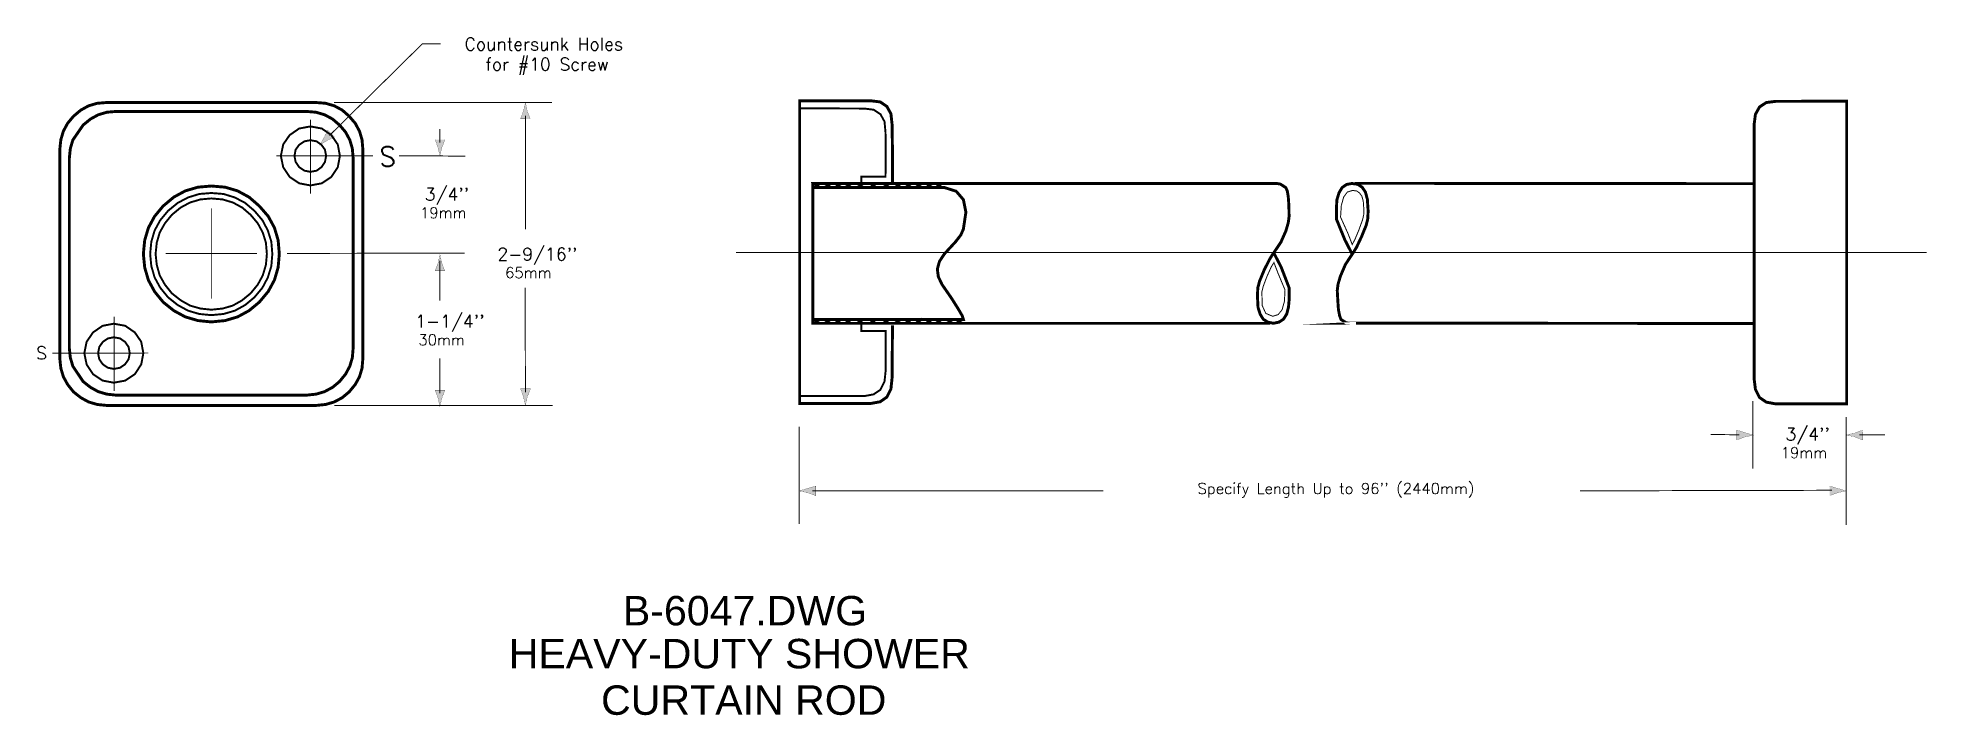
# Model space of a CAD drawing. Extents: x 673 to 10402, y -958 to 2530.
import ezdxf
from ezdxf.enums import TextEntityAlignment as Align

# ---------------------------------------------------------------- set-up
doc = ezdxf.new("R2010")
doc.units = 0
doc.header["$MEASUREMENT"] = 0
doc.layers.get('0').update_dxf_attribs({"linetype": 'CONTINUOUS'})
doc.layers.add('1', color=7, linetype='CONTINUOUS')
doc.layers.add('TEXT', color=2, linetype='CONTINUOUS')
doc.styles.add('ARIAL_5', font='arial.ttf', dxfattribs={"height": 5})
doc.styles.add('ROMANS', font='ROMANS')

# ---------------------------------------------------------------- blocks, each defined once
blk = doc.blocks.new('TBLK_TX')

msp = doc.modelspace()

# ---------------------------------------------------------------- hatches: boundary and pattern name
at = {"layer": '1', "linetype": 'CONTINUOUS'}
h = msp.add_hatch(color=7, dxfattribs=at)
h.paths.add_polyline_path([(2126, 1978), (2164, 2002), (2204, 2020), (2168, 2056)])
h.paths.add_polyline_path([(3174, 2153), (3159, 2113), (3209, 2112), (3194, 2153), (3184, 2197)])
h.paths.add_polyline_path([(3194, 681), (3210, 722), (3159, 722), (3174, 681), (3184, 637)])
h.paths.add_polyline_path([(2734, 1370), (2719, 1330), (2769, 1330), (2754, 1370), (2744, 1414)])
h.paths.add_polyline_path([(2754, 1965), (2770, 2006), (2719, 2006), (2734, 1965), (2744, 1921)])
h.paths.add_polyline_path([(2754, 675), (2770, 716), (2719, 716), (2734, 675), (2744, 631)])
h = msp.add_hatch(color=7, dxfattribs=at)
h.paths.add_polyline_path([(4594, 197), (4638, 187), (4679, 172), (4679, 222)])
h.paths.add_polyline_path([(9899, 222), (9899, 172), (9940, 187), (9984, 197)])
h.paths.add_polyline_path([(9421, 510), (9421, 459), (9462, 474), (9506, 484)])
h.paths.add_polyline_path([(10028, 475), (10068, 459), (10069, 510), (10028, 495), (9984, 485)])

# ---------------------------------------------------------------- linework, layer by layer
at = {"color": 7}
for points, const_width in [([(2175, 2027), (2654, 2500), (2681, 2499), (2748, 2500)], 5), ([(2347, 1957), (2343, 2005), (2330, 2049), (2308, 2090), (2277, 2126), (2241, 2158), (2200, 2180), (2156, 2193), (2107, 2197), (1027, 2197), (979, 2193), (935, 2180), (895, 2158), (857, 2126), (827, 2090), (805, 2049), (792, 2005), (787, 1957), (787, 877), (792, 829), (805, 785), (827, 745), (857, 707), (895, 677), (935, 655), (979, 642), (1027, 637), (2107, 637), (2156, 642), (2200, 655), (2241, 677), (2277, 707), (2308, 745), (2330, 785), (2343, 829), (2347, 877), (2347, 1957)], 15), ([(836, 1911), (836, 930), (841, 883), (854, 839), (907, 760), (945, 730), (985, 708), (1029, 695), (1076, 690), (2057, 690), (2106, 695), (2150, 708), (2191, 730), (2227, 760), (2258, 798), (2280, 839), (2293, 883), (2297, 930), (2297, 1911), (2293, 1960), (2280, 2004), (2258, 2045), (2227, 2081), (2191, 2112), (2150, 2134), (2106, 2147), (2057, 2151), (1076, 2151), (1029, 2147), (985, 2134), (945, 2112), (907, 2081), (854, 2004), (841, 1960), (836, 1911)], 15), ([(2198, 2197), (3321, 2197)], 5), ([(3174, 2153), (3159, 2113), (3209, 2112), (3194, 2153), (3184, 2197), (3174, 2153)], 1), ([(5074, 1785), (5074, 1943), (5072, 2084), (5066, 2139), (5045, 2177), (5011, 2200), (4962, 2206), (4596, 2206), (4596, 647), (4962, 647), (5011, 656), (5045, 680), (5066, 722), (5072, 779), (5074, 1050)], 15), ([(4596, 2167), (4928, 2166), (4977, 2160), (5012, 2137), (5033, 2099), (5038, 2044), (5039, 2003), (5039, 1950), (5039, 1888), (5038, 1815), (4914, 1815), (4914, 1780)], 10), ([(9621, 2203), (9987, 2204), (9987, 645), (9621, 645), (9573, 654), (9538, 678), (9517, 720), (9510, 777), (9510, 2081), (9517, 2136), (9538, 2174), (9573, 2197), (9621, 2203)], 15), ([(2077, 2074), (2019, 2063), (1970, 2029), (1937, 1981), (1925, 1922), (1937, 1864), (1970, 1814), (2019, 1781), (2077, 1770), (2136, 1781), (2185, 1814), (2218, 1864), (2229, 1922), (2218, 1981), (2185, 2029), (2136, 2063), (2077, 2074)], 10), ([(2077, 2109), (2077, 1728)], 5), ([(2126, 1978), (2164, 2002), (2204, 2020), (2168, 2056), (2126, 1978)], 1), ([(2744, 2060), (2744, 1990)], 5), ([(3185, 2129), (3184, 1544)], 5), ([(2077, 2003), (2046, 1997), (2019, 1979), (2001, 1954), (1995, 1922), (2001, 1891), (2019, 1864), (2046, 1846), (2077, 1840), (2109, 1846), (2134, 1864), (2152, 1891), (2158, 1922), (2152, 1954), (2134, 1979), (2109, 1997), (2077, 2003)], 10), ([(2754, 1965), (2770, 2006), (2719, 2006), (2734, 1965), (2744, 1921), (2754, 1965)], 1), ([(2399, 1923), (1901, 1923)], 5), ([(2534, 1923), (2874, 1921)], 5), ([(1567, 1767), (1498, 1761), (1433, 1742), (1374, 1710), (1319, 1664), (1275, 1611), (1243, 1552), (1224, 1488), (1217, 1417), (1224, 1347), (1243, 1282), (1275, 1223), (1319, 1169), (1374, 1125), (1433, 1093), (1498, 1074), (1567, 1067), (1638, 1074), (1702, 1093), (1761, 1125), (1814, 1169), (1860, 1224), (1892, 1283), (1911, 1348), (1917, 1417), (1911, 1488), (1892, 1552), (1860, 1611), (1814, 1664), (1761, 1710), (1702, 1742), (1638, 1761), (1567, 1767)], 15), ([(7037, 1423), (7075, 1350), (7116, 1243), (7116, 1178), (7113, 1144), (7104, 1108), (7087, 1081), (7064, 1066), (7035, 1060), (7006, 1066), (6983, 1081), (6967, 1107), (6956, 1142), (6953, 1203), (6955, 1243), (6964, 1277), (6988, 1335), (7016, 1390), (7034, 1420), (7037, 1423), (7074, 1478), (7100, 1537), (7112, 1579), (7116, 1610), (7115, 1666), (7112, 1709), (7107, 1741), (7099, 1759), (7071, 1777), (7053, 1780), (7021, 1780), (4663, 1780), (4664, 1760)], 15), ([(5439, 1080), (4664, 1080), (4664, 1760), (5339, 1760), (5402, 1740), (5439, 1697), (5452, 1632), (5439, 1545), (5426, 1515), (5399, 1480), (5341, 1417), (5316, 1379), (5305, 1339), (5310, 1300), (5329, 1260), (5378, 1189), (5412, 1135), (5433, 1099), (5439, 1080)], 15), ([(4671, 1760), (4700, 1780)], 15), ([(4727, 1760), (4756, 1780)], 15), ([(4781, 1760), (4809, 1780)], 15), ([(4833, 1760), (4862, 1780)], 15), ([(4893, 1759), (4922, 1779)], 15), ([(4961, 1760), (4989, 1780)], 15), ([(5027, 1759), (5056, 1779)], 15), ([(5088, 1760), (5117, 1780)], 15), ([(5142, 1760), (5171, 1780)], 15), ([(5198, 1762), (5227, 1782)], 15), ([(5252, 1762), (5281, 1782)], 15), ([(5299, 1760), (5328, 1780)], 15), ([(7523, 1638), (7519, 1699), (7509, 1736), (7492, 1761), (7469, 1776), (7439, 1780), (7412, 1775), (7389, 1759), (7373, 1732), (7362, 1695), (7360, 1656), (7360, 1596), (7403, 1490), (7441, 1416), (7444, 1420), (7463, 1451), (7489, 1506), (7513, 1565), (7521, 1598), (7523, 1638)], 15), ([(9505, 1779), (7455, 1781)], 15), ([(1567, 1731), (1505, 1726), (1447, 1708), (1394, 1680), (1344, 1639), (1304, 1591), (1275, 1538), (1258, 1480), (1252, 1417), (1258, 1355), (1275, 1296), (1304, 1243), (1344, 1194), (1394, 1154), (1447, 1125), (1505, 1108), (1567, 1102), (1630, 1108), (1688, 1125), (1741, 1154), (1789, 1194), (1830, 1243), (1858, 1296), (1876, 1355), (1881, 1417), (1876, 1480), (1858, 1538), (1830, 1591), (1789, 1639), (1741, 1680), (1688, 1708), (1630, 1726), (1567, 1731)], 10), ([(1567, 1703), (1511, 1698), (1457, 1682), (1409, 1656), (1364, 1619), (1328, 1575), (1301, 1527), (1286, 1475), (1280, 1417), (1286, 1361), (1301, 1307), (1328, 1259), (1364, 1214), (1410, 1178), (1458, 1151), (1511, 1136), (1567, 1130), (1625, 1136), (1677, 1151), (1725, 1178), (1769, 1214), (1806, 1259), (1832, 1307), (1848, 1361), (1853, 1417), (1848, 1475), (1832, 1527), (1806, 1575), (1769, 1619), (1726, 1656), (1678, 1682), (1625, 1698), (1567, 1703)], 10), ([(1567, 1652), (1567, 1187)], 5), ([(7441, 1466), (7455, 1492), (7475, 1540), (7494, 1592), (7500, 1618), (7501, 1645), (7498, 1688), (7491, 1714), (7479, 1731), (7463, 1742), (7442, 1744), (7416, 1736), (7397, 1710), (7385, 1667), (7381, 1607), (7419, 1523), (7441, 1466)], 5), ([(7440, 1466), (7441, 1466)], 5), ([(1802, 1420), (1332, 1420)], 5), ([(1957, 1420), (2871, 1421)], 5), ([(2734, 1370), (2719, 1330), (2769, 1330), (2754, 1370), (2744, 1414), (2734, 1370)], 1), ([(2744, 1383), (2744, 1177)], 5), ([(4269, 1425), (10399, 1425)], 5), ([(7038, 1373), (7024, 1350), (7002, 1301), (6983, 1251), (6976, 1223), (6977, 1173), (6977, 1153), (6996, 1111), (7032, 1096), (7060, 1105), (7080, 1130), (7092, 1173), (7095, 1232), (7059, 1318), (7038, 1373)], 5), ([(9505, 1059), (7461, 1061), (7481, 1061), (7461, 1060), (7411, 1062), (7383, 1080), (7376, 1100), (7370, 1131), (7367, 1175), (7364, 1229), (7368, 1261), (7380, 1302), (7406, 1363), (7441, 1416)], 15), ([(3183, 1244), (3184, 705)], 5), ([(1066, 1094), (1066, 712)], 5), ([(4664, 1080), (4664, 1060), (7018, 1060)], 15), ([(4670, 1060), (4699, 1080)], 15), ([(4726, 1060), (4755, 1080)], 15), ([(4780, 1060), (4808, 1080)], 15), ([(4832, 1060), (4861, 1080)], 15), ([(4892, 1059), (4921, 1079)], 15), ([(4960, 1060), (4988, 1080)], 15), ([(5026, 1059), (5055, 1079)], 15), ([(5087, 1060), (5116, 1080)], 15), ([(5141, 1060), (5170, 1080)], 15), ([(5197, 1062), (5226, 1082)], 15), ([(5251, 1062), (5280, 1082)], 15), ([(5298, 1060), (5327, 1080)], 15), ([(5356, 1060), (5384, 1080)], 15), ([(5404, 1060), (5433, 1080)], 15), ([(1065, 1058), (1007, 1047), (958, 1013), (925, 965), (913, 906), (925, 848), (958, 798), (1007, 765), (1065, 754), (1124, 765), (1173, 798), (1206, 848), (1217, 906), (1206, 965), (1173, 1013), (1124, 1047), (1065, 1058)], 10), ([(1065, 988), (1034, 982), (1008, 964), (990, 938), (984, 906), (990, 875), (1008, 849), (1034, 831), (1065, 825), (1097, 831), (1123, 849), (1141, 875), (1147, 906), (1141, 938), (1123, 964), (1097, 982), (1065, 988)], 10), ([(4595, 686), (4928, 685), (4977, 694), (5012, 718), (5033, 760), (5039, 817), (5039, 1020), (4914, 1020), (4914, 1060)], 10), ([(748, 906), (1242, 907)], 5), ([(2744, 880), (2744, 699)], 5), ([(2754, 675), (2770, 716), (2719, 716), (2734, 675), (2744, 631), (2754, 675)], 1), ([(3194, 681), (3210, 722), (3159, 722), (3174, 681), (3184, 637), (3194, 681)], 1), ([(2201, 637), (3324, 637)], 5), ([(9504, 660), (9504, 312)], 5), ([(4594, 527), (4594, 27)], 5), ([(9287, 487), (9435, 486)], 5), ([(9421, 510), (9421, 459), (9462, 474), (9506, 484), (9421, 510)], 1), ([(9984, 577), (9984, 22)], 5), ([(10028, 475), (10068, 459), (10069, 510), (10028, 495), (9984, 485), (10028, 475)], 1), ([(10052, 486), (10184, 486)], 5), ([(4594, 197), (4638, 187), (4679, 172), (4679, 222), (4594, 197)], 1), ([(4662, 197), (6159, 197)], 5), ([(8614, 197), (9912, 200)], 5), ([(9899, 222), (9899, 172), (9940, 187), (9984, 197), (9899, 222)], 1)]:
    msp.add_lwpolyline(points, dxfattribs=dict(at, const_width=const_width))

# ---------------------------------------------------------------- block references
at = {"layer": 'TEXT', "linetype": 'CONTINUOUS'}
ref = msp.add_blockref('TBLK_TX', (4314.7, -495.7), dxfattribs=dict(at, xscale=30.29051801683454, yscale=30.29051801688365, zscale=30.29051801686387))
ref.add_attrib('TITLE', 'B-6047.DWG', dxfattribs={"layer": '0', "height": 151.45, "style": 'ARIAL_5'}).set_placement((4314.7, -495.7), align=Align.CENTER)
ref.add_attrib('DWG_NAME', 'HEAVY-DUTY SHOWER ', dxfattribs={"layer": '0', "height": 151.453, "style": 'ARIAL_5'}).set_placement((4314.7, -716.8), align=Align.CENTER)
ref = msp.add_blockref('TBLK_TX', (4514.3, -962.2), dxfattribs=dict(at, xscale=30.29051801683454, yscale=30.29051801688365, zscale=30.29051801686387))
ref.add_attrib('TITLE', 'CURTAIN ROD', dxfattribs={"layer": '0', "height": 151.453, "style": 'ARIAL_5'}).set_placement((4308.2, -956.3), align=Align.CENTER)

# ---------------------------------------------------------------- texts
at = {"color": 7, "style": 'ROMANS'}
for s, height, p in [('Countersunk Holes', 65, (2870.5, 2465.5)), ('for #10 Screw', 65, (2977.8, 2361.5)), ('S', 100, (2432, 1868)), ("3/4''", 65, (2666, 1692.1)), ('19mm', 55.9, (2641.3, 1601.1)), ("2-9/16''", 65, (3039.9, 1383.6)), ('65mm', 55.9, (3079.6, 1292.6)), ("1-1/4''", 65, (2617, 1038)), ('30mm', 55.9, (2632.6, 947)), ('S', 65, (665.1, 874.7)), ("3/4''", 65, (9671.8, 456.9)), ('19mm', 55.9, (9647.1, 365.9)), ("Specify Length Up to 96'' (2440mm)", 55.9, (6644.8, 181.2))]:
    msp.add_text(s, height=height, dxfattribs=at).set_placement(p)

doc.saveas('drawing.dxf')
